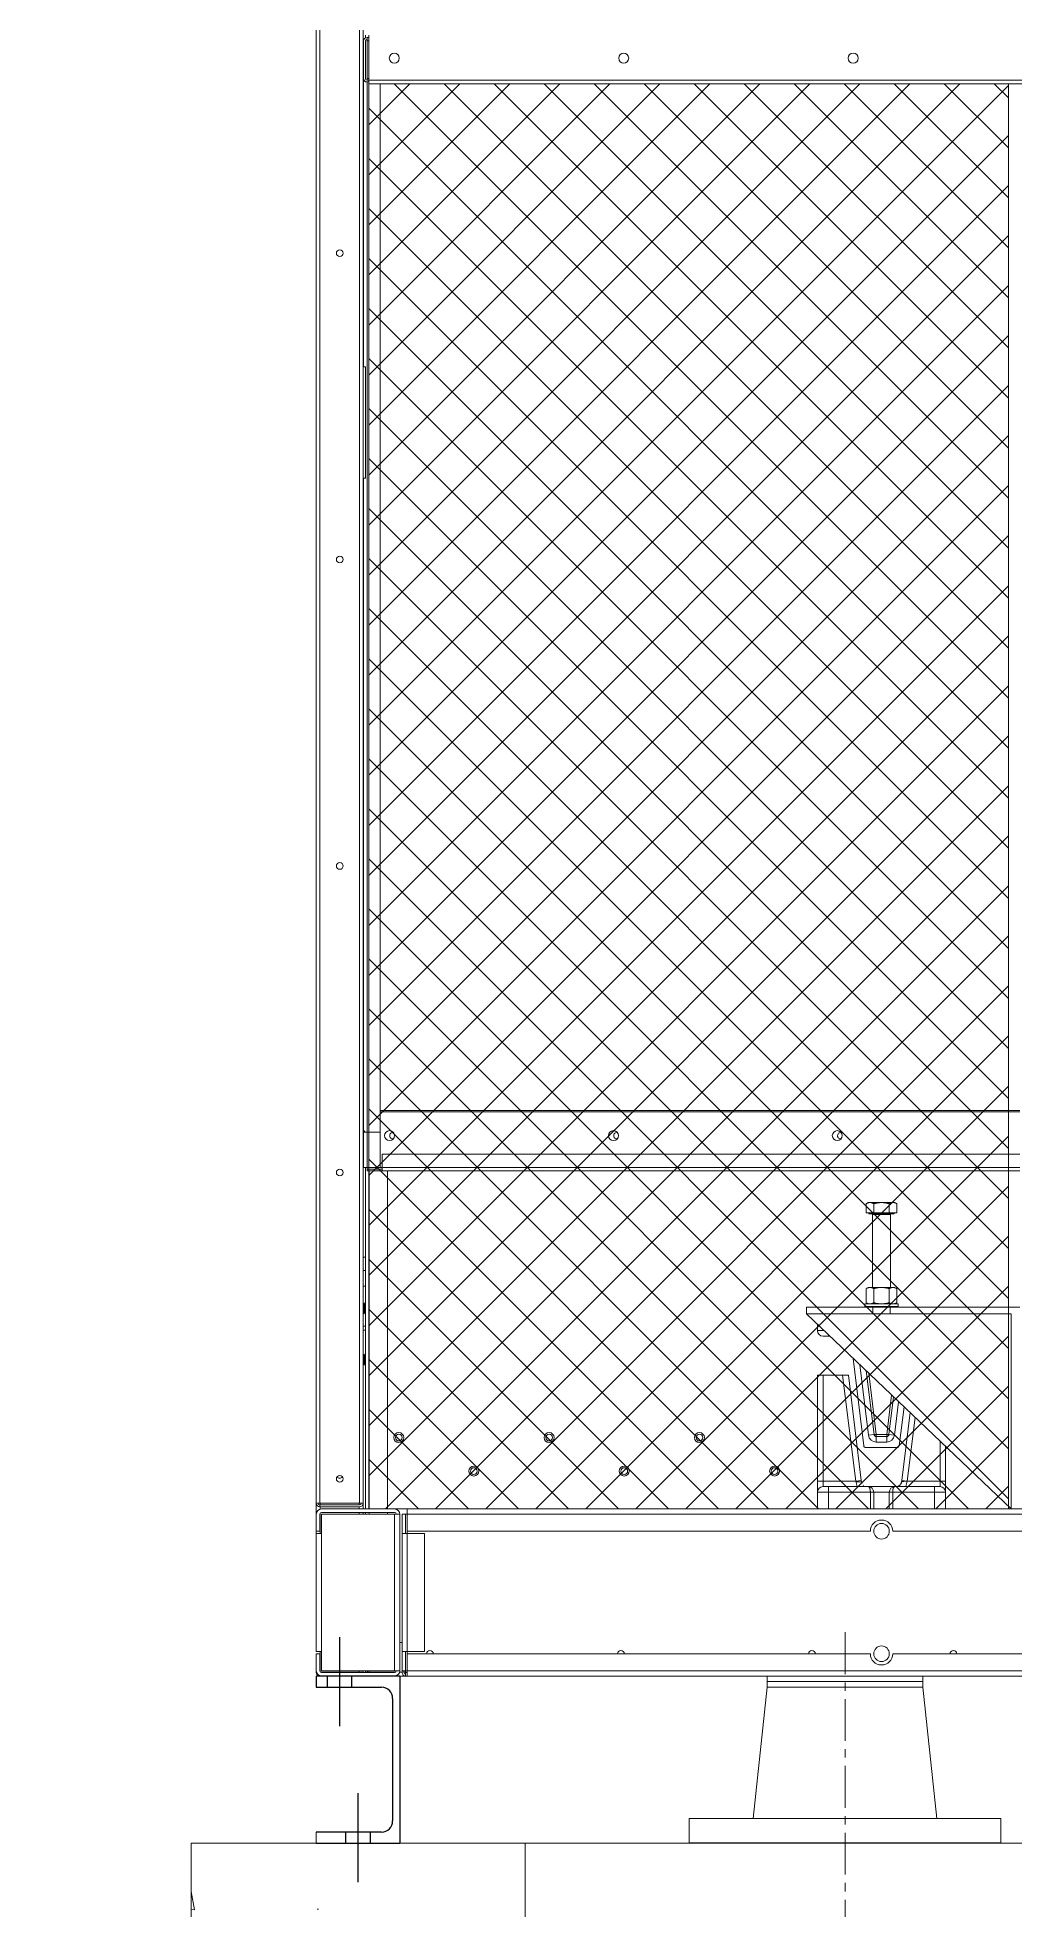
# Model space of a CAD drawing. Header units: millimetres. Extents: x -17070 to 49442, y -291348 to 30929.
# Drawn here: x 39416 to 40294, y 17507 to 19187 of the extents above; entities that cross this region are included whole.
import ezdxf
from ezdxf import colors
from ezdxf.entities.mleader import LeaderData, LeaderLine
from ezdxf.math import Vec2, Vec3

# ---------------------------------------------------------------- set-up
doc = ezdxf.new("R2010")
doc.units = ezdxf.units.MM
doc.linetypes.add('CENTER', pattern=[2, 1.25, -0.25, 0.25, -0.25])
doc.linetypes.add('CENTERX2', pattern=[4, 2.5, -0.5, 0.5, -0.5])
for name, color, linetype in [('center', 1, 'CENTER'), ('냉각탑_dim', 1, 'Continuous'), ('냉각탑_기초', 23, 'Continuous')]:
    doc.layers.add(name, color=color, linetype=linetype)
doc.styles.get("Standard").update_dxf_attribs({"font": 'arial.ttf'})

# ---------------------------------------------------------------- blocks, each defined once
blk = doc.blocks.new('2')
at = {"lineweight": 5}
h = blk.add_hatch(dxfattribs=at)
h.set_pattern_fill('ANSI37', scale=10)
h.set_pattern_definition([(45, (-615500.723, -415281.036), (-22.4506403, 22.4506403), []), (135, (-615500.723, -415281.036), (-22.4506403, -22.4506403), [])])
h.paths.add_polyline_path([(40288.1, 19145.9), (39713.8, 19145.9), (39713.8, 17866.9), (40288.1, 17866.9)])
at = {"color": 7, "lineweight": 20}
for p, q in [((39666.7, 17872), (39666.7, 20113.8)), ((39669.8, 17872), (39669.8, 20113.8)), ((39705.6, 20113.8), (39705.6, 17872)), ((39708.7, 20113.8), (39708.7, 17872)), ((39712.2, 18204.9), (39712.2, 19147.5)), ((39713.8, 19149), (41819.6, 19149)), ((39713.8, 19145.9), (41819.6, 19145.9)), ((39724.1, 19145.9), (39724.1, 18204.9)), ((39748.4, 17866.9), (41785, 17866.9)), ((39748.4, 17862.2), (41785, 17862.2)), ((41349.2, 17846.9), (40184.2, 17846.9)), ((40184.2, 17736.9), (41349.2, 17736.9)), ((41785, 17721.6), (39748.4, 17721.6)), ((41785, 17716.9), (39748.4, 17716.9))]:
    blk.add_line(p, q, dxfattribs=at)
at = {"color": 7, "lineweight": 20, "ltscale": 0.001327}
blk.add_line((39710.7, 19187.1), (39710.7, 19189.5), dxfattribs=at)
at = {"color": 7, "lineweight": 20, "ltscale": 0.001722}
for p, q in [((39712.2, 19187.5), (39712.2, 19184.4)), ((39713.8, 19145.9), (39713.8, 19149)), ((39709.1, 18204.9), (39712.2, 18204.9)), ((39709.1, 18173.3), (39712.2, 18173.3)), ((39725.7, 18173.3), (39725.7, 18170.2)), ((39669.8, 17872), (39666.7, 17872)), ((39705.6, 17872), (39708.7, 17872)), ((39746.8, 17720), (39746.8, 17716.9))]:
    blk.add_line(p, q, dxfattribs=at)
at = {"color": 7, "lineweight": 20, "ltscale": 0.000888887}
for p, q in [((39713.8, 19187.5), (39712.2, 19187.5)), ((39712.2, 19149.1), (39713.8, 19149.1))]:
    blk.add_line(p, q, dxfattribs=at)
at = {"color": 7, "lineweight": 20, "ltscale": 0.0225}
blk.add_line((39713.8, 19189.5), (39713.8, 19149), dxfattribs=at)
at = {"color": 7, "lineweight": 20, "ltscale": 0.018778}
for p, q in [((39709.1, 19184.4), (39709.1, 19150.6)), ((39710.7, 19184.4), (39710.7, 19150.6)), ((39712.2, 19150.6), (39712.2, 19184.4))]:
    blk.add_line(p, q, dxfattribs=at)
at = {"color": 7, "lineweight": 20, "ltscale": 0.018632}
blk.add_line((39710.7, 19184.1), (39710.7, 19150.5), dxfattribs=at)
at = {"color": 7, "lineweight": 20, "ltscale": 0.000888888}
for p, q in [((39713.8, 19184.4), (39712.2, 19184.4)), ((39712.2, 19150.6), (39713.8, 19150.6))]:
    blk.add_line(p, q, dxfattribs=at)
at = {"color": 7, "lineweight": 20, "ltscale": 0.000335468}
blk.add_line((39709.1, 19150.5), (39709.1, 19149.9), dxfattribs=at)
at = {"color": 7, "lineweight": 20, "ltscale": 3.6866e-05}
blk.add_line((39709.1, 19149.9), (39709.1, 19149.9), dxfattribs=at)
at = {"color": 7, "lineweight": 20, "ltscale": 0.143368}
blk.add_line((39709.1, 18891.9), (39709.1, 19149.9), dxfattribs=at)
at = {"color": 7, "lineweight": 20, "ltscale": 0.000833334}
blk.add_line((39712.2, 19149.1), (39712.2, 19150.6), dxfattribs=at)
at = {"color": 7, "lineweight": 20, "ltscale": 0.000888889}
for p, q in [((39712.2, 19147.5), (39713.8, 19147.5)), ((39712.2, 19147.5), (39713.8, 19147.5)), ((39712.2, 18171.8), (39712.2, 18170.2)), ((39669.8, 17868.9), (39669.8, 17870.5)), ((39748.4, 17720), (39746.8, 17720))]:
    blk.add_line(p, q, dxfattribs=at)
at = {"color": 7, "lineweight": 20, "ltscale": 0.001111}
for p, q in [((39708.7, 18891.9), (39710.7, 18891.9)), ((39708.7, 18791.9), (39710.7, 18791.9)), ((39708.7, 18092.7), (39710.7, 18092.7)), ((39708.7, 18080.9), (39710.7, 18080.9)), ((39708.7, 18066.9), (39710.7, 18066.9)), ((39708.7, 18066.9), (39710.7, 18066.9)), ((39710.7, 18030.9), (39708.7, 18030.9)), ((39708.7, 18027.4), (39710.7, 18027.4)), ((39705.2, 17868.9), (39705.2, 17866.9)), ((39748.4, 17846.9), (39748.4, 17844.9)), ((39743.7, 17746.9), (39741.7, 17746.9)), ((39748.4, 17738.9), (39748.4, 17736.9)), ((39710.7, 17720.4), (39712.7, 17720.4))]:
    blk.add_line(p, q, dxfattribs=at)
at = {"color": 7, "lineweight": 20, "ltscale": 0.055556}
blk.add_line((39710.7, 18891.9), (39710.7, 18791.9), dxfattribs=at)
at = {"color": 7, "lineweight": 20, "ltscale": 0.32472}
blk.add_line((39709.1, 18207.4), (39709.1, 18791.9), dxfattribs=at)
at = {"color": 7, "lineweight": 20, "ltscale": 0.359778}
for p, q in [((40298.4, 18224.5), (39724.1, 18224.5)), ((40298.4, 18223.3), (39724.1, 18223.3))]:
    blk.add_line(p, q, dxfattribs=at)
at = {"color": 7, "lineweight": 20, "ltscale": 0.000148633}
blk.add_line((39709.1, 18207.4), (39709.1, 18207.1), dxfattribs=at)
at = {"color": 7, "lineweight": 20, "ltscale": 0.000998869}
blk.add_line((39709.1, 18207.1), (39709.1, 18205.3), dxfattribs=at)
at = {"color": 7, "lineweight": 20, "ltscale": 1.00804e-05}
blk.add_line((39709.1, 18207.1), (39709.1, 18207.1), dxfattribs=at)
at = {"color": 7, "lineweight": 20, "ltscale": 0.000227928}
blk.add_line((39709.1, 18205.3), (39709.1, 18204.9), dxfattribs=at)
at = {"color": 7, "lineweight": 20, "ltscale": 0.000772731}
blk.add_line((39709.1, 18205.3), (39710.5, 18205.3), dxfattribs=at)
at = {"color": 7, "lineweight": 20, "ltscale": 0.017557}
for p, q in [((39709.1, 18173.3), (39709.1, 18204.9)), ((39712.2, 18173.3), (39712.2, 18204.9)), ((39724.1, 18204.9), (39724.1, 18173.3))]:
    blk.add_line(p, q, dxfattribs=at)
at = {"color": 7, "lineweight": 20, "ltscale": 0.000171737}
blk.add_line((39710.7, 18204.9), (39710.7, 18205.2), dxfattribs=at)
at = {"color": 7, "lineweight": 20, "ltscale": 0.006611}
for p, q in [((39724.1, 18204.9), (39712.2, 18204.9)), ((39712.2, 18204.9), (39724.1, 18204.9)), ((39725.7, 18173.3), (39725.7, 18185.2)), ((39712.2, 18173.3), (39724.1, 18173.3))]:
    blk.add_line(p, q, dxfattribs=at)
at = {"color": 7, "lineweight": 20, "ltscale": 0.358889}
for p, q in [((39725.7, 18185.2), (40298.4, 18185.2)), ((39725.7, 18173.3), (40298.4, 18173.3)), ((39725.7, 18170.2), (40298.4, 18170.2))]:
    blk.add_line(p, q, dxfattribs=at)
at = {"color": 7, "lineweight": 20, "ltscale": 0.170236}
blk.add_line((39710.7, 18173.3), (39710.7, 17866.9), dxfattribs=at)
at = {"color": 7, "lineweight": 20, "ltscale": 0.000833333}
for p, q in [((39712.2, 18171.8), (39712.2, 18173.3)), ((39748.4, 17862.2), (39746.9, 17862.2)), ((39671.4, 17738.9), (39669.9, 17738.9)), ((39706.7, 17720.4), (39705.2, 17720.4)), ((39714.2, 17720.4), (39712.7, 17720.4)), ((39738.5, 17721.6), (39737, 17721.6)), ((39748.4, 17721.6), (39746.9, 17721.6))]:
    blk.add_line(p, q, dxfattribs=at)
at = {"color": 7, "lineweight": 20, "ltscale": 0.0075}
for p, q in [((39712.2, 18173.3), (39725.7, 18173.3)), ((39725.7, 18171.8), (39712.2, 18171.8)), ((39712.2, 18170.2), (39725.7, 18170.2))]:
    blk.add_line(p, q, dxfattribs=at)
at = {"color": 7, "lineweight": 20, "ltscale": 0.168514}
for p, q in [((39714.2, 18170.2), (39714.2, 17866.9)), ((39730.7, 17866.9), (39730.7, 18170.2))]:
    blk.add_line(p, q, dxfattribs=at)
at = {"color": 7, "lineweight": 20, "ltscale": 0.001225}
for p, q in [((40162.2, 18141.9), (40160.3, 18140.8)), ((40186.1, 18141.9), (40188, 18140.8))]:
    blk.add_line(p, q, dxfattribs=at)
at = {"color": 7, "lineweight": 20, "ltscale": 0.004598}
for p, q in [((40160.3, 18132.5), (40160.3, 18140.8)), ((40167.2, 18132.5), (40167.2, 18140.8)), ((40181.1, 18132.5), (40181.1, 18140.8)), ((40188, 18132.5), (40188, 18140.8))]:
    blk.add_line(p, q, dxfattribs=at)
at = {"color": 7, "lineweight": 20, "ltscale": 0.003849}
for p, q in [((40160.3, 18132.5), (40167.2, 18132.5)), ((40181.1, 18132.5), (40188, 18132.5))]:
    blk.add_line(p, q, dxfattribs=at)
at = {"color": 7, "lineweight": 20, "ltscale": 0.012461}
blk.add_line((40162.2, 18141.9), (40184.6, 18141.9), dxfattribs=at)
at = {"color": 7, "lineweight": 20, "ltscale": 0.000444444}
for p, q in [((40162.9, 18131.7), (40162.9, 18132.5)), ((40185.4, 18131.7), (40185.4, 18132.5))]:
    blk.add_line(p, q, dxfattribs=at)
at = {"color": 7, "lineweight": 20, "ltscale": 0.006247}
for p, q in [((40174.2, 18131.7), (40162.9, 18131.7)), ((40185.4, 18131.7), (40174.2, 18131.7))]:
    blk.add_line(p, q, dxfattribs=at)
at = {"color": 7, "lineweight": 20, "ltscale": 0.004444}
for p, q in [((40174.2, 18131.1), (40166.2, 18131.1)), ((40182.2, 18131.1), (40174.2, 18131.1))]:
    blk.add_line(p, q, dxfattribs=at)
at = {"color": 7, "lineweight": 20, "ltscale": 0.036344}
for p, q in [((40166.2, 18131.1), (40166.2, 18065.7)), ((40182.2, 18131.1), (40182.2, 18065.7))]:
    blk.add_line(p, q, dxfattribs=at)
at = {"color": 7, "lineweight": 20, "ltscale": 0.007698}
blk.add_line((40167.2, 18132.5), (40181.1, 18132.5), dxfattribs=at)
at = {"color": 7, "lineweight": 20, "ltscale": 0.00081246}
blk.add_line((40184.6, 18141.9), (40186.1, 18141.9), dxfattribs=at)
at = {"color": 7, "lineweight": 20, "ltscale": 0.00121}
for p, q in [((40162.2, 18065.7), (40160.3, 18064.6)), ((40186.1, 18065.7), (40188, 18064.6)), ((40162.2, 18050.9), (40160.3, 18052)), ((40186.1, 18050.9), (40188, 18052))]:
    blk.add_line(p, q, dxfattribs=at)
at = {"color": 7, "lineweight": 20, "ltscale": 0.007012}
for p, q in [((40160.3, 18064.6), (40160.3, 18052)), ((40167.2, 18064.6), (40167.2, 18052)), ((40181.1, 18064.6), (40181.1, 18052)), ((40188, 18064.6), (40188, 18052))]:
    blk.add_line(p, q, dxfattribs=at)
at = {"color": 7, "lineweight": 20, "ltscale": 0.000814081}
blk.add_line((40162.2, 18065.7), (40163.7, 18065.7), dxfattribs=at)
at = {"color": 7, "lineweight": 20, "ltscale": 0.012486}
blk.add_line((40163.7, 18065.7), (40186.1, 18065.7), dxfattribs=at)
at = {"color": 7, "lineweight": 20, "ltscale": 0.000337907}
blk.add_line((39708.7, 18051.3), (39708.9, 18051.9), dxfattribs=at)
at = {"color": 7, "lineweight": 20, "ltscale": 0.000340048}
for p, q in [((39708.9, 18051.9), (39708.9, 18051.3)), ((39710.4, 18051.9), (39710.4, 18051.3)), ((39708.9, 17995.9), (39708.9, 17996.5)), ((39710.4, 17995.9), (39710.4, 17996.5))]:
    blk.add_line(p, q, dxfattribs=at)
at = {"color": 7, "lineweight": 20, "ltscale": 0.000924157}
for p, q in [((39709.7, 18050.4), (39708.9, 18051.9)), ((39709.7, 18043.4), (39708.9, 18041.9)), ((39709.7, 18004.4), (39708.9, 18005.9)), ((39709.7, 17997.4), (39708.9, 17995.9))]:
    blk.add_line(p, q, dxfattribs=at)
at = {"color": 7, "lineweight": 20, "ltscale": 0.005216}
for p, q in [((39708.9, 18051.3), (39708.9, 18041.9)), ((39710.4, 18051.3), (39710.4, 18041.9)), ((39708.9, 17996.5), (39708.9, 18005.9)), ((39710.4, 17996.5), (39710.4, 18005.9))]:
    blk.add_line(p, q, dxfattribs=at)
at = {"color": 7, "lineweight": 20, "ltscale": 0.000939485}
for p, q in [((39709.7, 18050.4), (39710.4, 18051.9)), ((39709.7, 18043.4), (39710.4, 18041.9)), ((39709.7, 18004.4), (39710.4, 18005.9)), ((39709.7, 17997.4), (39710.4, 17995.9))]:
    blk.add_line(p, q, dxfattribs=at)
at = {"color": 7, "lineweight": 20, "ltscale": 0.000238034}
for p, q in [((39709.7, 18049.9), (39709.7, 18050.4)), ((39709.7, 17997.8), (39709.7, 17997.4))]:
    blk.add_line(p, q, dxfattribs=at)
at = {"color": 7, "lineweight": 20, "ltscale": 0.003651}
for p, q in [((39709.7, 18043.4), (39709.7, 18049.9)), ((39709.7, 18004.4), (39709.7, 17997.8))]:
    blk.add_line(p, q, dxfattribs=at)
at = {"color": 7, "lineweight": 20, "ltscale": 0.000280261}
for p, q in [((39710.7, 18051.4), (39710.4, 18051.9)), ((39710.7, 18042.3), (39710.4, 18041.9)), ((39710.7, 18005.4), (39710.4, 18005.9)), ((39710.7, 17996.3), (39710.4, 17995.9))]:
    blk.add_line(p, q, dxfattribs=at)
at = {"color": 0, "lineweight": 20}
for p, q in [((40106.7, 18041.9), (40106.7, 18047.9)), ((40106.7, 18047.9), (40298.4, 18047.9)), ((40126.7, 18041.9), (40106.7, 18041.9)), ((40106.7, 18041.9), (40290.7, 17866.9)), ((40226.7, 18041.9), (40290.7, 18041.9)), ((40290.7, 18041.9), (40290.7, 17866.9))]:
    blk.add_line(p, q, dxfattribs=at)
at = {"color": 7, "lineweight": 20, "ltscale": 0.008333}
for p, q in [((40159.2, 18050.9), (40174.2, 18050.9)), ((40159.2, 18048.7), (40174.2, 18048.7)), ((40174.2, 18050.9), (40189.2, 18050.9)), ((40174.2, 18048.7), (40189.2, 18048.7)), ((40116.7, 17866.9), (40116.7, 17881.9)), ((40126.7, 17866.9), (40126.7, 17881.9)), ((40164.2, 17866.9), (40164.2, 17881.9)), ((40167.2, 17866.9), (40167.2, 17881.9)), ((40181.2, 17866.9), (40181.2, 17881.9)), ((40184.2, 17866.9), (40184.2, 17881.9)), ((40221.7, 17866.9), (40221.7, 17881.9)), ((40231.7, 17866.9), (40231.7, 17881.9))]:
    blk.add_line(p, q, dxfattribs=at)
at = {"color": 7, "lineweight": 20, "ltscale": 0.001187}
for p, q in [((40159.2, 18050.9), (40159.2, 18048.7)), ((40189.2, 18050.9), (40189.2, 18048.7))]:
    blk.add_line(p, q, dxfattribs=at)
at = {"color": 7, "lineweight": 20, "ltscale": 0.000787795}
for p, q in [((40160.3, 18047.9), (40159.2, 18048.7)), ((40188, 18047.9), (40189.2, 18048.7))]:
    blk.add_line(p, q, dxfattribs=at)
at = {"color": 7, "lineweight": 20, "ltscale": 0.007708}
for p, q in [((40160.3, 18047.9), (40174.2, 18047.9)), ((40174.2, 18047.9), (40188, 18047.9))]:
    blk.add_line(p, q, dxfattribs=at)
at = {"color": 7, "lineweight": 20, "ltscale": 0.003333}
for p, q in [((40166.4, 18047.9), (40166.4, 18041.9)), ((40182, 18047.9), (40182, 18041.9))]:
    blk.add_line(p, q, dxfattribs=at)
at = {"color": 7, "lineweight": 20, "ltscale": 0.000339182}
for p, q in [((39708.7, 18042.4), (39708.9, 18041.9)), ((39708.7, 18005.3), (39708.9, 18005.9)), ((39708.7, 17996.4), (39708.9, 17995.9))]:
    blk.add_line(p, q, dxfattribs=at)
at = {"color": 7, "lineweight": 20, "ltscale": 0.005556}
for p, q in [((40116.7, 18032.4), (40116.7, 18026.9)), ((40122.4, 18026.9), (40116.7, 18026.9)), ((40126.7, 17881.9), (40116.7, 17881.9)), ((40231.7, 17881.9), (40221.7, 17881.9)), ((40231.7, 17891.9), (40231.7, 17881.9))]:
    blk.add_line(p, q, dxfattribs=at)
at = {"color": 7, "lineweight": 20, "ltscale": 0.002778}
for p, q in [((40126.7, 18041.9), (40121.7, 18041.9)), ((40226.7, 18041.9), (40221.7, 18041.9)), ((40126.7, 18021.9), (40121.7, 18021.9)), ((40126.7, 18022.8), (40126.7, 18021.9)), ((40121.7, 17986.9), (40116.7, 17986.9)), ((40167.5, 17933.6), (40162.5, 17933)), ((40169.4, 17931.9), (40169.4, 17926.9)), ((40178.9, 17931.9), (40178.9, 17926.9)), ((40180.9, 17933.6), (40185.8, 17933)), ((40121.7, 17891.9), (40116.7, 17891.9)), ((40121.7, 17886.9), (40121.7, 17891.9)), ((40126.7, 17886.9), (40121.7, 17886.9)), ((40126.7, 17886.9), (40126.7, 17881.9)), ((40151, 17891.9), (40156, 17892.5)), ((40197.3, 17891.9), (40192.3, 17892.5)), ((40221.7, 17886.9), (40221.7, 17881.9)), ((40226.7, 17886.9), (40221.7, 17886.9)), ((40226.7, 17891.9), (40231.7, 17891.9)), ((40226.7, 17891.9), (40226.7, 17886.9))]:
    blk.add_line(p, q, dxfattribs=at)
at = {"color": 7, "lineweight": 20, "ltscale": 0.014295}
for p, q in [((40152.4, 18041.9), (40126.7, 18041.9)), ((40221.7, 18041.9), (40195.9, 18041.9))]:
    blk.add_line(p, q, dxfattribs=at)
at = {"color": 7, "lineweight": 20, "ltscale": 0.002205}
for p, q in [((40152.4, 18041.9), (40156.4, 18041.9)), ((40192, 18041.9), (40195.9, 18041.9))]:
    blk.add_line(p, q, dxfattribs=at)
at = {"color": 7, "lineweight": 20, "ltscale": 0.019777}
blk.add_line((40192, 18041.9), (40156.4, 18041.9), dxfattribs=at)
at = {"color": 7, "lineweight": 20, "ltscale": 0.008376}
blk.add_line((40126.7, 18021.9), (40127.7, 18021.9), dxfattribs=at)
at = {"color": 7, "lineweight": 20, "ltscale": 0.053282}
for p, q in [((40158.2, 17923.6), (40148.6, 18002)), ((40190.1, 17923.6), (40194.4, 17958.4))]:
    blk.add_line(p, q, dxfattribs=at)
at = {"color": 7, "lineweight": 20, "ltscale": 0.058129}
for p, q in [((40154.7, 17996.1), (40162.5, 17933)), ((40185.8, 17933), (40189.5, 17963.1))]:
    blk.add_line(p, q, dxfattribs=at)
at = {"color": 7, "lineweight": 20, "ltscale": 0.052778}
for p, q in [((40116.7, 17986.9), (40116.7, 17891.9)), ((40121.7, 17986.9), (40121.7, 17891.9)), ((40226.7, 17891.9), (40226.7, 17927.7)), ((40231.7, 17891.9), (40231.7, 17923))]:
    blk.add_line(p, q, dxfattribs=at)
at = {"color": 7, "lineweight": 20, "ltscale": 0.009824}
blk.add_line((40121.7, 17986.9), (40139.3, 17986.9), dxfattribs=at)
at = {"color": 7, "lineweight": 20, "ltscale": 0.053174}
for p, q in [((40151, 17891.9), (40139.3, 17986.9)), ((40197.3, 17891.9), (40204.3, 17949))]:
    blk.add_line(p, q, dxfattribs=at)
at = {"color": 7, "lineweight": 20, "ltscale": 0.002799}
blk.add_line((40144.4, 17986.9), (40139.3, 17986.9), dxfattribs=at)
at = {"color": 7, "lineweight": 20, "ltscale": 0.052833}
for p, q in [((40156, 17892.5), (40144.4, 17986.9)), ((40192.3, 17892.5), (40199.8, 17953.3))]:
    blk.add_line(p, q, dxfattribs=at)
at = {"color": 7, "lineweight": 20, "ltscale": 0.059604}
for p, q in [((40160.4, 17990.7), (40167.5, 17933.6)), ((40162.7, 17988.6), (40169.4, 17933.6)), ((40183.2, 17969), (40178.9, 17933.6)), ((40180.9, 17933.6), (40185, 17967.4))]:
    blk.add_line(p, q, dxfattribs=at)
at = {"color": 7, "lineweight": 20, "ltscale": 0.000975701}
for p, q in [((40169.4, 17933.6), (40169.4, 17931.9)), ((40178.9, 17933.6), (40178.9, 17931.9))]:
    blk.add_line(p, q, dxfattribs=at)
at = {"color": 7, "lineweight": 20, "ltscale": 0.005249}
for p, q in [((40169.4, 17933.6), (40178.9, 17933.6)), ((40178.9, 17931.9), (40169.4, 17931.9)), ((40178.9, 17926.9), (40169.4, 17926.9))]:
    blk.add_line(p, q, dxfattribs=at)
at = {"color": 7, "lineweight": 20, "ltscale": 0.015502}
blk.add_line((40188.1, 17921.9), (40160.2, 17921.9), dxfattribs=at)
at = {"color": 7, "lineweight": 20, "ltscale": 0.005554}
blk.add_line((40116.7, 17881.9), (40116.7, 17891.9), dxfattribs=at)
at = {"color": 7, "lineweight": 20, "ltscale": 0.016305}
for p, q in [((40121.7, 17891.9), (40151, 17891.9)), ((40197.3, 17891.9), (40226.7, 17891.9))]:
    blk.add_line(p, q, dxfattribs=at)
at = {"color": 7, "lineweight": 20, "ltscale": 0.019722}
for p, q in [((40126.7, 17886.9), (40162.2, 17886.9)), ((40221.7, 17886.9), (40186.2, 17886.9))]:
    blk.add_line(p, q, dxfattribs=at)
at = {"color": 7, "lineweight": 20, "ltscale": 0.020833}
for p, q in [((40126.7, 17881.9), (40164.2, 17881.9)), ((40221.7, 17881.9), (40184.2, 17881.9))]:
    blk.add_line(p, q, dxfattribs=at)
at = {"color": 7, "lineweight": 20, "ltscale": 0.00286}
for p, q in [((40151, 17891.9), (40152.2, 17886.9)), ((40197.3, 17891.9), (40196.1, 17886.9))]:
    blk.add_line(p, q, dxfattribs=at)
at = {"color": 7, "lineweight": 20, "ltscale": 0.002757}
blk.add_line((40156.1, 17891.3), (40151.2, 17891.3), dxfattribs=at)
at = {"color": 7, "lineweight": 20, "ltscale": 0.000682136}
for p, q in [((40156, 17892.5), (40156.1, 17891.3)), ((40192.3, 17892.5), (40192.2, 17891.3))]:
    blk.add_line(p, q, dxfattribs=at)
at = {"color": 7, "lineweight": 20, "ltscale": 3.09685e-05}
blk.add_line((40157.8, 17888.1), (40157.9, 17888), dxfattribs=at)
at = {"color": 7, "lineweight": 20, "ltscale": 7.47435e-06}
blk.add_line((40161.1, 17886.9), (40161.1, 17886.9), dxfattribs=at)
at = {"color": 7, "lineweight": 20, "ltscale": 0.013331}
blk.add_line((40186.2, 17886.9), (40162.2, 17886.9), dxfattribs=at)
at = {"color": 7, "lineweight": 20, "ltscale": 0.001667}
for p, q in [((40167.2, 17881.9), (40164.2, 17881.9)), ((40184.2, 17881.9), (40181.2, 17881.9))]:
    blk.add_line(p, q, dxfattribs=at)
at = {"color": 7, "lineweight": 20, "ltscale": 0.007778}
blk.add_line((40181.2, 17881.9), (40167.2, 17881.9), dxfattribs=at)
at = {"color": 7, "lineweight": 20, "ltscale": 0.005382}
blk.add_line((39666.7, 17862.2), (39666.7, 17871.9), dxfattribs=at)
at = {"color": 7, "lineweight": 20, "ltscale": 0.0085}
for p, q in [((39666.7, 17846.9), (39666.7, 17862.2)), ((39669.9, 17846.9), (39669.9, 17862.2)), ((39748.4, 17862.2), (39748.4, 17846.9)), ((39763.7, 17844.9), (39748.4, 17844.9)), ((39666.7, 17721.6), (39666.7, 17736.9)), ((39669.9, 17721.6), (39669.9, 17736.9)), ((39748.4, 17738.9), (39763.7, 17738.9)), ((39748.4, 17736.9), (39748.4, 17721.6))]:
    blk.add_line(p, q, dxfattribs=at)
at = {"color": 7, "lineweight": 20, "ltscale": 0.019889}
for p, q in [((39669.8, 17872), (39705.6, 17872)), ((39705.6, 17870.5), (39669.8, 17870.5)), ((39705.6, 17868.9), (39669.8, 17868.9))]:
    blk.add_line(p, q, dxfattribs=at)
at = {"color": 7, "lineweight": 20, "ltscale": 0.000832888}
for p, q in [((39670.2, 17870.5), (39670.2, 17872)), ((39705.2, 17872), (39705.2, 17870.5))]:
    blk.add_line(p, q, dxfattribs=at)
at = {"color": 7, "lineweight": 20, "ltscale": 0.001198}
blk.add_line((39670.2, 17866.7), (39670.2, 17868.9), dxfattribs=at)
at = {"color": 7, "lineweight": 20, "ltscale": 0.010111}
for p, q in [((39670.2, 17844.9), (39670.2, 17863.1)), ((39670.2, 17720.7), (39670.2, 17738.9))]:
    blk.add_line(p, q, dxfattribs=at)
at = {"color": 7, "lineweight": 20, "ltscale": 0.036444}
for p, q in [((39671.4, 17866.9), (39737, 17866.9)), ((39671.4, 17863.7), (39737, 17863.7)), ((39737, 17862.2), (39671.4, 17862.2)), ((39671.4, 17721.6), (39737, 17721.6)), ((39737, 17721.6), (39671.4, 17721.6)), ((39671.4, 17720.1), (39737, 17720.1)), ((39671.4, 17716.9), (39737, 17716.9))]:
    blk.add_line(p, q, dxfattribs=at)
at = {"color": 7, "lineweight": 20, "ltscale": 0.009611}
for p, q in [((39671.4, 17844.9), (39671.4, 17862.2)), ((39743.7, 17862.2), (39743.7, 17844.9)), ((39746.9, 17844.9), (39746.9, 17862.2)), ((39671.4, 17721.6), (39671.4, 17738.9)), ((39743.7, 17738.9), (39743.7, 17721.6)), ((39746.9, 17721.6), (39746.9, 17738.9))]:
    blk.add_line(p, q, dxfattribs=at)
at = {"color": 7, "lineweight": 20, "ltscale": 0.000834307}
blk.add_line((39705.2, 17863.7), (39705.2, 17862.2), dxfattribs=at)
at = {"color": 7, "lineweight": 20, "ltscale": 0.002833}
for p, q in [((39708.7, 17872), (39708.7, 17866.9)), ((39708.7, 17866.9), (39708.7, 17872))]:
    blk.add_line(p, q, dxfattribs=at)
at = {"color": 7, "lineweight": 20, "ltscale": 0.000833331}
for p, q in [((39708.7, 17863.7), (39708.7, 17862.2)), ((39708.7, 17862.2), (39708.7, 17863.7)), ((39708.7, 17862.2), (39708.7, 17863.7)), ((39710.7, 17863.7), (39710.7, 17862.2)), ((39714.2, 17863.7), (39714.2, 17862.2)), ((39730.7, 17862.2), (39730.7, 17863.7))]:
    blk.add_line(p, q, dxfattribs=at)
at = {"color": 7, "lineweight": 20, "ltscale": 0.078111}
for p, q in [((39737, 17862.2), (39737, 17721.6)), ((39741.7, 17862.2), (39741.7, 17721.6))]:
    blk.add_line(p, q, dxfattribs=at)
at = {"color": 7, "lineweight": 20, "ltscale": 0.002611}
for p, q in [((39737, 17862.2), (39741.7, 17862.2)), ((39748.4, 17862.2), (39748.4, 17866.9)), ((39666.7, 17844.9), (39671.4, 17844.9)), ((39748.4, 17844.9), (39743.7, 17844.9)), ((39666.7, 17738.9), (39671.4, 17738.9)), ((39748.4, 17738.9), (39743.7, 17738.9)), ((39737, 17721.6), (39741.7, 17721.6)), ((39748.4, 17721.6), (39748.4, 17716.9))]:
    blk.add_line(p, q, dxfattribs=at)
at = {"color": 7, "lineweight": 20, "ltscale": 0.001778}
for p, q in [((39746.9, 17862.2), (39743.7, 17862.2)), ((39669.9, 17846.9), (39666.7, 17846.9)), ((39666.7, 17738.9), (39669.9, 17738.9)), ((39666.7, 17736.9), (39669.9, 17736.9)), ((39743.7, 17721.6), (39746.9, 17721.6))]:
    blk.add_line(p, q, dxfattribs=at)
at = {"color": 7, "lineweight": 20, "ltscale": 0.00111}
blk.add_line((39666.7, 17844.9), (39666.7, 17846.9), dxfattribs=at)
at = {"color": 7, "lineweight": 20, "ltscale": 0.058889}
for p, q in [((39666.7, 17844.9), (39666.7, 17738.9)), ((39671.4, 17844.9), (39671.4, 17738.9)), ((39743.7, 17738.9), (39743.7, 17844.9)), ((39748.4, 17738.9), (39748.4, 17844.9)), ((39763.7, 17738.9), (39763.7, 17844.9))]:
    blk.add_line(p, q, dxfattribs=at)
at = {"color": 7, "lineweight": 20, "ltscale": 0.231}
for p, q in [((40164.2, 17846.9), (39748.4, 17846.9)), ((39748.4, 17736.9), (40164.2, 17736.9))]:
    blk.add_line(p, q, dxfattribs=at)
at = {"color": 1, "linetype": 'CENTERX2', "ltscale": 50}
for p, q in [((39687.7, 17671.9), (39687.7, 17751.9)), ((39704.2, 17531.9), (39704.2, 17611.9))]:
    blk.add_line(p, q, dxfattribs=at)
at = {"color": 7, "lineweight": 20, "ltscale": 0.000632486}
blk.add_line((39666.7, 17720.4), (39666.7, 17721.5), dxfattribs=at)
at = {"color": 7, "lineweight": 25, "ltscale": 0.008333}
blk.add_line((39666.7, 17716.9), (39666.7, 17706.9), dxfattribs=at)
at = {"color": 7, "lineweight": 25, "ltscale": 0.125}
for p, q in [((39741.7, 17716.9), (39666.7, 17716.9)), ((39666.7, 17566.9), (39741.7, 17566.9))]:
    blk.add_line(p, q, dxfattribs=at)
at = {"color": 7, "lineweight": 20, "ltscale": 0.000665759}
blk.add_line((39670.2, 17716.9), (39671.4, 17716.9), dxfattribs=at)
at = {"color": 7, "lineweight": 20, "ltscale": 0.019278}
for p, q in [((39670.5, 17720.4), (39705.2, 17720.4)), ((39705.2, 17720.4), (39670.5, 17720.4))]:
    blk.add_line(p, q, dxfattribs=at)
for p, q in [((39676.7, 17706.9), (39676.7, 17716.9)), ((39698.7, 17706.9), (39698.7, 17716.9)), ((39693.2, 17566.9), (39693.2, 17576.9)), ((39715.2, 17566.9), (39715.2, 17576.9))]:
    blk.add_line(p, q)
at = {"color": 7, "lineweight": 20, "ltscale": 0.000666669}
for p, q in [((39705.2, 17721.6), (39705.2, 17720.4)), ((39714.2, 17721.6), (39714.2, 17720.4))]:
    blk.add_line(p, q, dxfattribs=at)
at = {"color": 7, "lineweight": 20, "ltscale": 0.001944}
blk.add_line((39705.2, 17720.4), (39708.7, 17720.4), dxfattribs=at)
at = {"color": 7, "lineweight": 20, "ltscale": 0.000667646}
for p, q in [((39708.7, 17721.6), (39708.7, 17720.4)), ((39712.7, 17720.4), (39712.7, 17721.6))]:
    blk.add_line(p, q, dxfattribs=at)
at = {"color": 7, "lineweight": 20, "ltscale": 0.00066667}
blk.add_line((39710.7, 17721.6), (39710.7, 17720.4), dxfattribs=at)
at = {"color": 7, "lineweight": 20, "ltscale": 0.000166667}
blk.add_line((39714.2, 17720.1), (39714.2, 17720.4), dxfattribs=at)
at = {"color": 7, "lineweight": 20, "ltscale": 0.013167}
blk.add_line((39714.2, 17720.4), (39737.9, 17720.4), dxfattribs=at)
at = {"color": 7, "lineweight": 20, "ltscale": 0.005444}
blk.add_line((39737, 17716.9), (39746.8, 17716.9), dxfattribs=at)
at = {"color": 7, "lineweight": 20, "ltscale": 0.001197}
blk.add_line((39741.5, 17720.4), (39743.7, 17720.4), dxfattribs=at)
at = {"ltscale": 25}
blk.add_line((39741.7, 17716.9), (39741.7, 17566.9), dxfattribs=at)
at = {"color": 7, "lineweight": 20, "ltscale": 0.000888893}
blk.add_line((39743.7, 17720), (39743.7, 17721.6), dxfattribs=at)
at = {"color": 7, "lineweight": 20, "ltscale": 0.00088892}
blk.add_line((39745.3, 17720), (39745.3, 17721.6), dxfattribs=at)
at = {"color": 7, "lineweight": 20, "ltscale": 0.000833332}
blk.add_line((39745.3, 17720.4), (39746.8, 17720.4), dxfattribs=at)
at = {"color": 7, "lineweight": 20, "ltscale": 0.000888918}
blk.add_line((39746.8, 17721.6), (39746.8, 17720), dxfattribs=at)
at = {"color": 7, "lineweight": 20, "ltscale": 0.00088886}
blk.add_line((39748.4, 17716.9), (39746.8, 17716.9), dxfattribs=at)
at = {"color": 7, "lineweight": 20, "ltscale": 0.004168}
for p, q in [((40071.5, 17711.9), (40071.5, 17716.9)), ((40211.3, 17711.9), (40211.3, 17716.9))]:
    blk.add_line(p, q, dxfattribs=at)
at = {"color": 7, "lineweight": 20, "ltscale": 0.1165}
blk.add_line((40211.3, 17711.9), (40071.5, 17711.9), dxfattribs=at)
at = {"color": 7, "lineweight": 20, "ltscale": 0.004167}
for p, q in [((40071.5, 17706.9), (40071.5, 17711.9)), ((40211.2, 17706.9), (40211.2, 17711.9))]:
    blk.add_line(p, q, dxfattribs=at)
at = {"color": 7, "lineweight": 25, "ltscale": 0.05125}
for p, q in [((39666.7, 17706.9), (39725.2, 17706.9)), ((39725.2, 17576.9), (39666.7, 17576.9))]:
    blk.add_line(p, q, dxfattribs=at)
at = {"color": 7, "lineweight": 25, "ltscale": 0.091667}
blk.add_line((39735.2, 17696.9), (39735.2, 17586.9), dxfattribs=at)
at = {"color": 7, "lineweight": 20, "ltscale": 0.076666}
for p, q in [((40058.9, 17589.2), (40071.5, 17706.9)), ((40223.9, 17589.2), (40211.2, 17706.9)), ((40012.1, 17589.2), (40001.4, 17589.2)), ((40001.4, 17567.2), (40001.4, 17589.2)), ((40281.4, 17589.2), (40012.1, 17589.2)), ((40281.4, 17567.2), (40281.4, 17589.2))]:
    blk.add_line(p, q, dxfattribs=at)
at = {"color": 7, "lineweight": 20, "ltscale": 0.086115}
blk.add_line((40174.9, 17706.9), (40071.5, 17706.9), dxfattribs=at)
at = {"color": 7, "lineweight": 20, "ltscale": 0.030302}
blk.add_line((40211.2, 17706.9), (40174.9, 17706.9), dxfattribs=at)
at = {"color": 7, "lineweight": 15, "ltscale": 0.0625}
blk.add_line((39666.7, 17576.9), (39666.7, 17566.9), dxfattribs=at)
at = {"lineweight": 5}
blk.add_line((39741.7, 17566.9), (41791.7, 17566.9), dxfattribs=at)
at = {"color": 7, "lineweight": 20, "ltscale": 0.008881}
blk.add_line((40012.1, 17567.2), (40001.4, 17567.2), dxfattribs=at)
at = {"color": 7, "lineweight": 20, "ltscale": 0.224453}
blk.add_line((40281.4, 17567.2), (40012.1, 17567.2), dxfattribs=at)
at = {"color": 0, "lineweight": 20}
for points in [[(39713.8, 19145.9), (41796.4, 19145.9), (41796.4, 17866.9), (39713.8, 17866.9)], [(39713.8, 19145.9), (40288.1, 19145.9), (40288.1, 17866.9), (39713.8, 17866.9)]]:
    blk.add_lwpolyline(points, close=True, dxfattribs=at)
at = {"color": 7, "lineweight": 20}
for centre, radius in [((39736.7, 19168.9), 4.5), ((39942.7, 19168.9), 4.5), ((40148.7, 19168.9), 4.5), ((39687.7, 18993.9), 3), ((39687.7, 18718.9), 3), ((39687.7, 18443.9), 3), ((39732.5, 18201.9), 4.5), ((39933.5, 18201.9), 4.5), ((40134.5, 18201.9), 4.5), ((39687.7, 18168.9), 3), ((39740.7, 17930.9), 4.5), ((39740.7, 17930.9), 3), ((39875.7, 17930.9), 4.5), ((39875.7, 17930.9), 3), ((40010.7, 17930.9), 4.5), ((40010.7, 17930.9), 3), ((39687.7, 17893.9), 3), ((39808.2, 17900.9), 4.5), ((39808.2, 17900.9), 3), ((39943.2, 17900.9), 4.5), ((39943.2, 17900.9), 3), ((40078.2, 17900.9), 4.5), ((40078.2, 17900.9), 3), ((40174.2, 17846.9), 7), ((40174.2, 17736.9), 7)]:
    blk.add_circle(centre, radius, dxfattribs=at)
for centre, radius, start, end in [((39712.2, 19184.4), 3.1, 90, 180), ((39712.2, 19184.4), 1.5, 90, 180), ((39712.2, 19150.6), 3.1, 180, 270), ((39712.2, 19150.6), 1.5, 180, 270), ((39705.6, 18870), 3.1, 359.4657, 0), ((39705.6, 18861.8), 3.1, 0, 0.5343), ((39705.6, 18371), 3.1, 359.4657, 0), ((39705.6, 18362.8), 3.1, 0, 0.5343), ((39705.6, 18222), 3.1, 359.3699, 0), ((39705.2, 18213.4), 3.5, 0, 0.5932), ((39735.7, 18201.9), 3, 86.5071, 272.5332), ((39936.7, 18201.9), 3, 86.5071, 272.5332), ((40137.7, 18201.9), 3, 86.5071, 272.5332), ((40165.6, 18131.1), 0.6, 0, 90), ((40182.8, 18131.1), 0.6, 90, 180), ((39707.2, 18032.4), 1.5, 358.8886, 0), ((40121.7, 18026.9), 5, 180, 270), ((40169.4, 17933.9), 7, 187, 270), ((40169.4, 17933.9), 2, 187, 270), ((40178.9, 17933.9), 2, 270, 353), ((40178.9, 17933.9), 7, 270, 353), ((40160.2, 17923.9), 2, 187, 270), ((40188.1, 17923.9), 2, 270, 353), ((39687.7, 17897.4), 3, 215.6815, 324.3142), ((40121.7, 17881.9), 5, 90, 180), ((40161.1, 17891.9), 4.97, 189.5376, 207.8079), ((40161.1, 17892.1), 5.19, 266.0466, 269.6153), ((40162.2, 17881.9), 5, 0, 90), ((40186.2, 17881.9), 5, 90, 180), ((40187.2, 17891.9), 5, 270.1925, 352.9996), ((40187.3, 17891.9), 4.97, 332.1984, 350.4499), ((40187.2, 17891.9), 5.08, 332.5082, 341.5499), ((40226.7, 17881.9), 5, 0, 90), ((39669.8, 17872), 3.1, 180, 270), ((39671.4, 17862.2), 4.7, 90, 180), ((39669.8, 17872), 1.5, 180, 270), ((39671.4, 17862.2), 1.5, 90, 180), ((39705.6, 17872), 3.1, 270, 0), ((39705.6, 17872), 1.5, 270, 0), ((39737, 17862.2), 4.7, 0, 90), ((39737, 17862.2), 1.5, 0, 90), ((40174.2, 17846.9), 10, 0, 180), ((39768.7, 17736.9), 3, 0.001, 179.999), ((39940.2, 17736.9), 3, 0.001, 179.999), ((40111.7, 17736.9), 3, 0.001, 179.999), ((40174.2, 17736.9), 10, 180, 0), ((40238.7, 17736.9), 3, 0.0018, 179.9982), ((39671.4, 17721.6), 4.7, 180, 270), ((39670.2, 17720.4), 3.5, 180, 270), ((39671.4, 17721.6), 1.5, 180, 270), ((39705.2, 17720.4), 3.5, 270, 270.9147), ((39705.2, 17720.4), 1.5, 348.463, 0), ((39705.2, 17720.4), 3.5, 355.0829, 0), ((39737, 17721.6), 4.7, 270, 0), ((39737, 17721.6), 1.5, 270, 0), ((39746.8, 17720), 3.1, 180, 270), ((39746.8, 17720), 1.5, 180, 270), ((40131.6, 17720), 3.1, 270, 270.342), ((40141.4, 17721.6), 4.7, 269.7193, 270), ((40207, 17721.6), 4.7, 270, 270.2807), ((40216.8, 17720), 3.1, 269.658, 270)]:
    blk.add_arc(centre, radius, start, end, dxfattribs=at)
at = {"color": 7, "lineweight": 25}
for centre, start, end in [((39725.2, 17696.9), 0, 90), ((39725.2, 17586.9), 270, 0)]:
    blk.add_arc(centre, 10, start, end, dxfattribs=at)
at = {"color": 7, "lineweight": 20}
for centre, major_axis, ratio, start_param, end_param in [((39712.2, 19184.1), (-1.5, 0), 0.798636, 4.712389, 6.283185), ((39712.2, 19149.9), (-3.1, 0), 0.798636, 6.283185, 7.853982), ((39712.2, 18207.4), (-3.1, 0), 0.798636, 6.283185, 7.853982), ((40169.4, 17933.9), (-1.99, -0.24), 0.120974, 0, 1.555944), ((40178.9, 17933.9), (-1.99, 0.24), 0.120974, 1.585649, 3.141593)]:
    blk.add_ellipse(centre, major_axis=major_axis, ratio=ratio, start_param=start_param, end_param=end_param, dxfattribs=at)
for points, knots in [([(40160.3, 18140.8), (40160.7, 18141), (40161.1, 18141.2), (40161.5, 18141.4), (40162.5, 18141.7), (40163.4, 18141.9), (40163.9, 18141.9), (40164.9, 18141.8), (40165.9, 18141.4), (40166.3, 18141.3), (40166.8, 18141), (40167.2, 18140.8)], [0, 0, 0, 0, 0, 0, 26.963125, 26.963125, 26.963125, 75.302663, 75.302663, 75.302663, 105.831977, 105.831977, 105.831977, 105.831977, 105.831977, 105.831977]), ([(40167.2, 18140.8), (40168.1, 18141), (40168.9, 18141.2), (40169.6, 18141.4), (40171.6, 18141.7), (40173.4, 18141.9), (40174.5, 18141.9), (40176.4, 18141.8), (40178.4, 18141.4), (40179.2, 18141.3), (40180.1, 18141), (40181.1, 18140.8)], [0, 0, 0, 0, 0, 0, 26.963125, 26.963125, 26.963125, 75.302663, 75.302663, 75.302663, 105.831977, 105.831977, 105.831977, 105.831977, 105.831977, 105.831977]), ([(40184.7, 18141.8), (40184.3, 18141.9), (40183.8, 18141.8), (40183.4, 18141.7), (40182.7, 18141.6), (40182, 18141.2), (40181.7, 18141.1), (40181.4, 18140.9), (40181.1, 18140.8)], [0, 0, 0, 0, 0, 0, 36.033673, 36.033673, 36.033673, 55.281615, 55.281615, 55.281615, 55.281615, 55.281615, 55.281615]), ([(40184.7, 18141.8), (40185.1, 18141.8), (40185.5, 18141.8), (40185.9, 18141.7), (40186.6, 18141.5), (40187.3, 18141.2), (40187.5, 18141.1), (40187.8, 18140.9), (40188, 18140.8)], [0, 0, 0, 0, 0, 0, 33.792125, 33.792125, 33.792125, 50.525784, 50.525784, 50.525784, 50.525784, 50.525784, 50.525784]), ([(40163.6, 18065.7), (40163.2, 18065.6), (40162.8, 18065.6), (40162.4, 18065.5), (40161.8, 18065.3), (40161.1, 18065), (40160.8, 18064.9), (40160.6, 18064.7), (40160.3, 18064.6)], [0, 0, 0, 0, 0, 0, 33.583781, 33.583781, 33.583781, 50.525587, 50.525587, 50.525587, 50.525587, 50.525587, 50.525587]), ([(40163.6, 18065.7), (40164.1, 18065.7), (40164.5, 18065.6), (40164.9, 18065.6), (40165.6, 18065.4), (40166.4, 18065), (40166.6, 18064.9), (40166.9, 18064.8), (40167.2, 18064.6)], [0, 0, 0, 0, 0, 0, 35.8928, 35.8928, 35.8928, 55.281458, 55.281458, 55.281458, 55.281458, 55.281458, 55.281458]), ([(40181.1, 18064.6), (40180.1, 18064.9), (40179.2, 18065.1), (40178.3, 18065.3), (40176.4, 18065.6), (40174.6, 18065.7), (40173.7, 18065.7), (40171.9, 18065.6), (40170, 18065.3), (40169.2, 18065.1), (40168.2, 18064.9), (40167.2, 18064.6)], [0, 0, 0, 0, 0, 0, 32.175604, 32.175604, 32.175604, 73.940028, 73.940028, 73.940028, 105.82029, 105.82029, 105.82029, 105.82029, 105.82029, 105.82029]), ([(40188, 18064.6), (40187.5, 18064.9), (40187, 18065.1), (40186.6, 18065.3), (40185.7, 18065.6), (40184.8, 18065.7), (40184.3, 18065.7), (40183.4, 18065.6), (40182.5, 18065.3), (40182, 18065.1), (40181.6, 18064.9), (40181.1, 18064.6)], [0, 0, 0, 0, 0, 0, 32.175604, 32.175604, 32.175604, 73.940028, 73.940028, 73.940028, 105.82029, 105.82029, 105.82029, 105.82029, 105.82029, 105.82029]), ([(40163.6, 18050.9), (40163.2, 18050.9), (40162.8, 18051), (40162.4, 18051), (40161.8, 18051.2), (40161.1, 18051.6), (40160.8, 18051.7), (40160.6, 18051.8), (40160.3, 18052)], [0, 0, 0, 0, 0, 0, 33.583781, 33.583781, 33.583781, 50.525587, 50.525587, 50.525587, 50.525587, 50.525587, 50.525587]), ([(40163.6, 18050.9), (40164.1, 18050.9), (40164.5, 18050.9), (40164.9, 18051), (40165.6, 18051.2), (40166.4, 18051.5), (40166.6, 18051.6), (40166.9, 18051.8), (40167.2, 18052)], [0, 0, 0, 0, 0, 0, 35.8928, 35.8928, 35.8928, 55.281458, 55.281458, 55.281458, 55.281458, 55.281458, 55.281458]), ([(40181.1, 18052), (40180.1, 18051.7), (40179.2, 18051.4), (40178.3, 18051.3), (40176.4, 18051), (40174.6, 18050.9), (40173.7, 18050.9), (40171.9, 18051), (40170, 18051.3), (40169.2, 18051.4), (40168.2, 18051.7), (40167.2, 18052)], [0, 0, 0, 0, 0, 0, 32.175604, 32.175604, 32.175604, 73.940028, 73.940028, 73.940028, 105.82029, 105.82029, 105.82029, 105.82029, 105.82029, 105.82029]), ([(40188, 18052), (40187.5, 18051.7), (40187, 18051.4), (40186.6, 18051.3), (40185.7, 18051), (40184.8, 18050.9), (40184.3, 18050.9), (40183.4, 18051), (40182.5, 18051.3), (40182, 18051.4), (40181.6, 18051.7), (40181.1, 18052)], [0, 0, 0, 0, 0, 0, 32.175604, 32.175604, 32.175604, 73.940028, 73.940028, 73.940028, 105.82029, 105.82029, 105.82029, 105.82029, 105.82029, 105.82029]), ([(40162.2, 17886.9), (40162.4, 17886.9), (40162.7, 17886.8), (40162.9, 17886.6), (40163.3, 17886), (40163.7, 17885.2), (40163.9, 17884.6), (40164, 17883.8), (40164.1, 17882.9), (40164.1, 17882.5), (40164.2, 17882.2), (40164.2, 17881.9)], [0, 0, 0, 0, 0, 0, 4.851619, 4.851619, 4.851619, 10.10657, 10.10657, 10.10657, 12.990712, 12.990712, 12.990712, 12.990712, 12.990712, 12.990712]), ([(40186.2, 17886.9), (40185.9, 17886.9), (40185.7, 17886.8), (40185.4, 17886.6), (40185, 17886), (40184.6, 17885.2), (40184.5, 17884.6), (40184.3, 17883.8), (40184.2, 17882.9), (40184.2, 17882.5), (40184.2, 17882.2), (40184.2, 17881.9)], [0, 0, 0, 0, 0, 0, 4.851619, 4.851619, 4.851619, 10.10657, 10.10657, 10.10657, 12.990712, 12.990712, 12.990712, 12.990712, 12.990712, 12.990712]), ([(40197.3, 17891.9), (40197, 17891.9), (40196.7, 17891.9), (40196.4, 17891.9), (40195.5, 17891.8), (40194.7, 17891.7), (40194.1, 17891.7), (40193.3, 17891.5), (40192.6, 17891.4), (40192.4, 17891.3), (40192.3, 17891.3), (40192.2, 17891.3), (40192.2, 17891.3), (40192.2, 17891.3), (40192.2, 17891.3)], [0, 0, 0, 0, 0, 0, 2.323978, 2.323978, 2.323978, 6.808415, 6.808415, 6.808415, 9.743725, 9.743725, 9.743725, 9.789193, 9.789193, 9.789193, 9.789193, 9.789193, 9.789193])]:
    blk.add_open_spline(points, degree=5, knots=knots, dxfattribs=at)

msp = doc.modelspace()

# ---------------------------------------------------------------- hatches: boundary and pattern name
at = {"layer": '냉각탑_기초', "lineweight": 20, "ltscale": 30}
h = msp.add_hatch(dxfattribs=at)
h.set_pattern_fill('AR-CONC', color=256, scale=50, style=0)
h.set_pattern_definition([(50, (24925.64, 1025.55), (358.63, -31.376), [37.5, -412.5]), (355, (24925.64, 1025.55), (-69.3757, 376.096), [30, -330]), (100.4514, (24955.52, 1022.94), (289.2547, 344.72), [31.87, -350.571]), (46.1842, (24925.64, 1125.55), (533.6205, -82.7595), [56.25, -618.75]), (96.6356, (24970.1, 1118.65), (467.331, 487.059), [47.805, -525.856]), (351.1842, (24925.64, 1125.55), (467.331, 487.059), [45, -495]), (21, (24975.64, 1100.55), (298.4535, -201.3094), [37.5, -412.5]), (326, (24975.64, 1100.55), (121.6577, 362.575), [30, -330]), (71.4514, (25000.5, 1083.78), (420.1113, 161.265), [31.87, -350.571]), (37.5, (24925.64, 1025.55), (6.0799, 166.4469), [0, -326, 0, -335, 0, -331.25]), (7.5, (24925.64, 1025.55), (131.5348, 197.2059), [0, -191, 0, -318.5, 0, -126.25]), (327.5, (24814.14, 1025.55), (266.9112, -11.2774), [0, -125, 0, -390, 0, -517.5]), (317.5, (24764.14, 1025.55), (291.593, 50.0525), [0, -162.5, 0, -259, 0, -367.5])])
h.paths.add_polyline_path([(39854.2, 17566.9), (39554.2, 17566.9), (39554.2, 16966.9), (39854.2, 16966.9)])

# ---------------------------------------------------------------- linework, layer by layer
at = {"layer": 'center', "lineweight": 20, "ltscale": 30}
msp.add_line((40141.4, 17756.2), (40141.4, 17475.4), dxfattribs=at)
at = {"layer": '냉각탑_기초', "lineweight": 20, "ltscale": 30}
msp.add_lwpolyline([(39554.2, 16966.9), (39554.2, 17566.9), (39854.2, 17566.9), (39854.2, 16966.9)], dxfattribs=at)

# ---------------------------------------------------------------- block references
msp.add_blockref('2', (0, 0))

# ---------------------------------------------------------------- leaders
at = {"layer": '냉각탑_dim', "lineweight": -3}
ml = msp.add_multileader_mtext('Standard', dxfattribs=at)
ml.set_content('')
ml.set_leader_properties(color=256)
ml.build(insert=Vec2(0, 0))
ml.multileader.update_dxf_attribs({"text_right_attachment_type": 6, "dogleg_length": 5, "arrow_head_size": 199.5, "scale": 30})
ctx = ml.context
ctx.base_point, ctx.scale, ctx.char_height, ctx.arrow_head_size, ctx.landing_gap_size, ctx.plane_origin = Vec3(39416.3, 16315.8), 30, 7.18, 199.5, 3.59, Vec3(40921.2, 16641.5)
ctx.right_attachment, ctx.text_align_type = 6, 2
notes = []
notes.append((ctx, [(0, (1, 1, 0), (39615.8, 16315.8), (-1, 0), 199.5, [(0, [(40791.1, 18138.4)], 0, [])])]))
ctx.mtext, ml.multileader.dxf.content_type = None, 0
for ctx, leaders in notes:
    for number, flags, end, landing, length, lines in leaders:
        leader = LeaderData()
        leader.index, (leader.has_last_leader_line, leader.has_dogleg_vector, leader.attachment_direction) = number, flags
        leader.last_leader_point, leader.dogleg_vector, leader.dogleg_length = Vec3(end), Vec3(landing), length
        for number, points, colour, breaks in lines:
            line = LeaderLine()
            line.index, line.vertices, line.color, line.breaks = number, Vec3.list(points), colors.encode_raw_color(colour), breaks
            leader.lines.append(line)
        ctx.leaders.append(leader)

doc.saveas('drawing.dxf')
